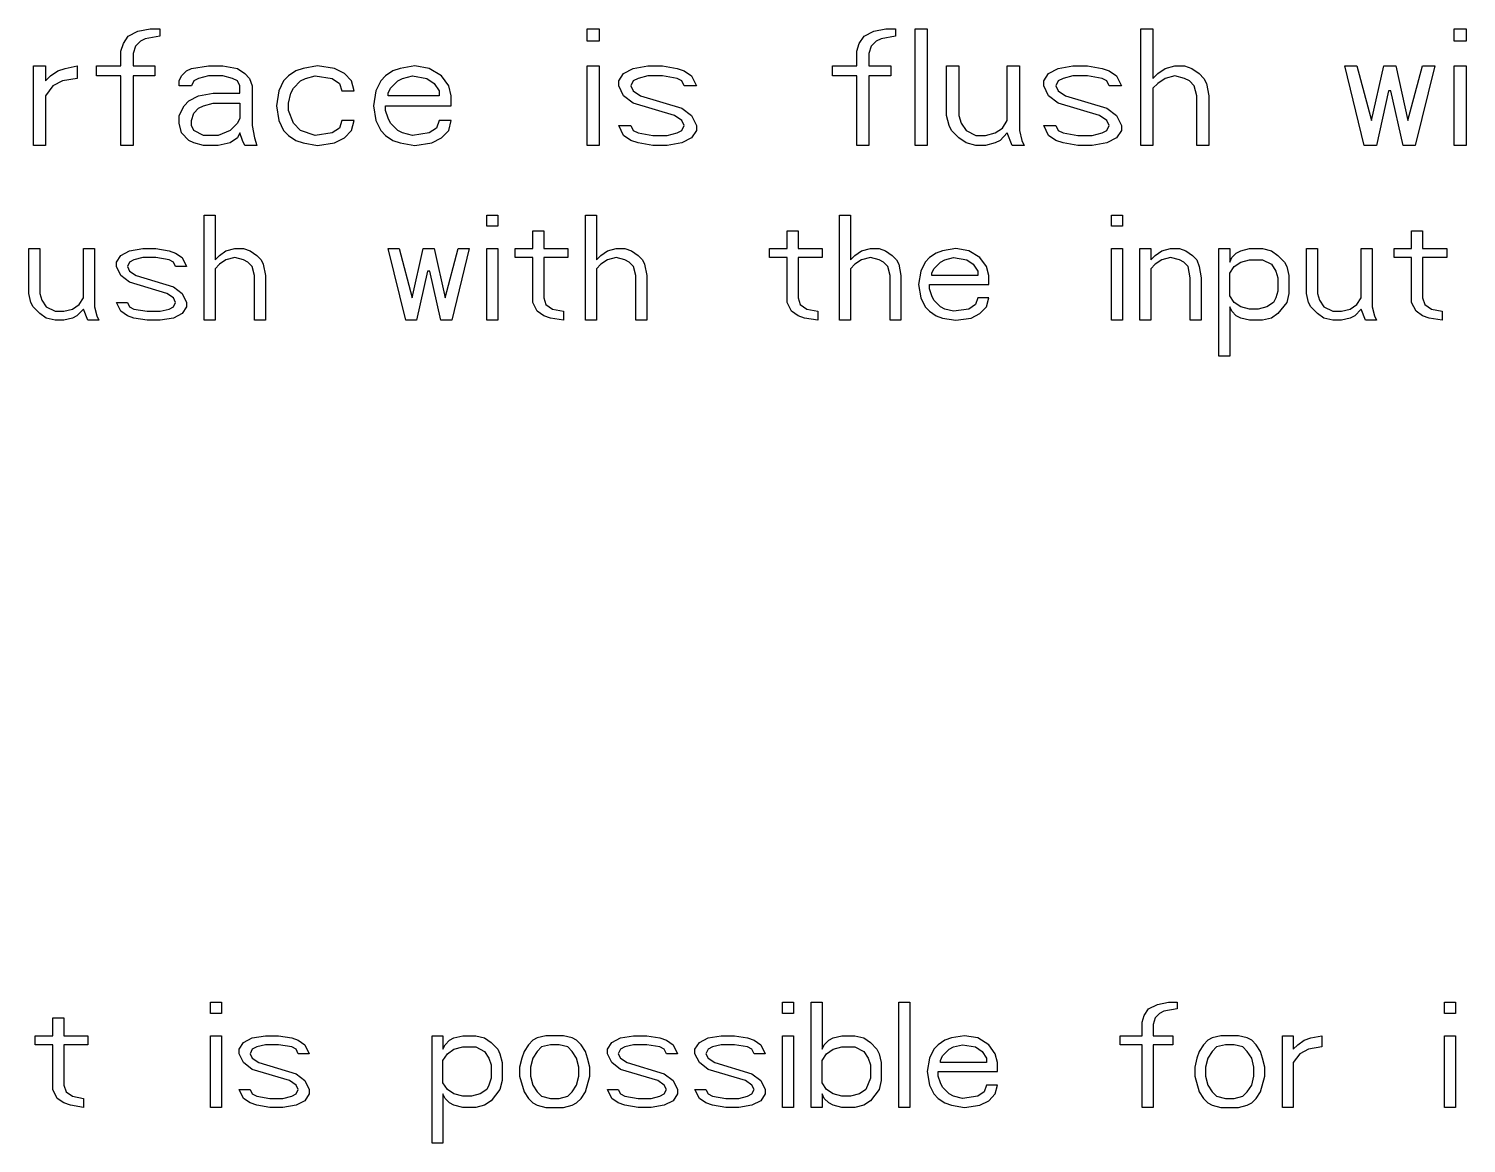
# Model space of a CAD drawing. Header units: millimetres. Extents: x 0 to 594, y 0 to 420.
# Drawn here: x 124.05 to 173.38, y 292.44 to 330.67 of the extents above; entities that cross this region are included whole.
import ezdxf

# ---------------------------------------------------------------- set-up
doc = ezdxf.new("R2010")
doc.units = ezdxf.units.MM
doc.header["$LTSCALE"] = 32.67
doc.layers.add('5_CURVES', color=7, linetype='CONTINUOUS')

msp = doc.modelspace()

# ---------------------------------------------------------------- linework, layer by layer
at = {"layer": '5_CURVES', "color": 7, "linetype": 'CONTINUOUS'}
for p, q in [((127.464, 330.415), (127.797, 330.585)), ((127.797, 330.585), (128.214, 330.671)), ((128.214, 330.671), (128.547, 330.671)), ((128.547, 330.671), (128.547, 330.415)), ((143.214, 330.245), (143.214, 330.671)), ((143.214, 330.671), (143.631, 330.671)), ((143.631, 330.671), (143.631, 330.245)), ((152.714, 330.415), (153.047, 330.585)), ((153.047, 330.585), (153.464, 330.671)), ((153.464, 330.671), (153.797, 330.671)), ((153.797, 330.671), (153.797, 330.415)), ((154.464, 326.671), (154.464, 330.671)), ((154.464, 330.671), (154.881, 330.671)), ((154.881, 330.671), (154.881, 326.671)), ((162.214, 326.671), (162.214, 330.671)), ((162.214, 330.671), (162.631, 330.671)), ((162.631, 330.671), (162.631, 328.968)), ((172.964, 330.245), (172.964, 330.671)), ((172.964, 330.671), (173.381, 330.671)), ((173.381, 330.671), (173.381, 330.245)), ((127.214, 329.905), (127.297, 330.16)), ((127.297, 330.16), (127.464, 330.415)), ((127.714, 330.075), (127.631, 329.819)), ((127.881, 330.245), (127.714, 330.075)), ((128.047, 330.33), (127.881, 330.245)), ((128.547, 330.415), (128.047, 330.33)), ((143.631, 330.245), (143.214, 330.245)), ((152.464, 329.905), (152.547, 330.16)), ((152.547, 330.16), (152.714, 330.415)), ((152.964, 330.075), (152.881, 329.819)), ((153.131, 330.245), (152.964, 330.075)), ((153.297, 330.33), (153.131, 330.245)), ((153.797, 330.415), (153.297, 330.33)), ((173.381, 330.245), (172.964, 330.245)), ((127.214, 329.394), (127.214, 329.905)), ((127.631, 329.819), (127.631, 329.394)), ((152.464, 329.394), (152.464, 329.905)), ((152.881, 329.819), (152.881, 329.394)), ((124.214, 326.671), (124.214, 329.394)), ((124.214, 329.394), (124.631, 329.394)), ((124.631, 329.394), (124.631, 328.883)), ((124.631, 328.883), (124.797, 329.054)), ((124.797, 329.054), (125.047, 329.224)), ((125.047, 329.224), (125.297, 329.309)), ((125.297, 329.309), (125.714, 329.394)), ((125.714, 329.394), (125.714, 328.968)), ((126.381, 329.054), (126.381, 329.394)), ((126.381, 329.394), (127.214, 329.394)), ((127.214, 329.054), (126.381, 329.054)), ((127.214, 326.671), (127.214, 329.054)), ((127.631, 329.394), (128.381, 329.394)), ((127.631, 329.054), (127.631, 326.671)), ((128.381, 329.054), (127.631, 329.054)), ((128.381, 329.394), (128.381, 329.054)), ((129.214, 328.883), (129.297, 329.054)), ((129.297, 329.054), (129.464, 329.224)), ((129.464, 329.224), (129.631, 329.309)), ((129.631, 329.309), (130.214, 329.394)), ((130.214, 329.054), (129.881, 328.968)), ((130.214, 329.394), (130.714, 329.394)), ((130.714, 329.054), (130.214, 329.054)), ((130.714, 329.394), (131.214, 329.309)), ((131.047, 328.968), (130.714, 329.054)), ((131.214, 329.309), (131.464, 329.139)), ((131.464, 329.139), (131.631, 328.968)), ((132.964, 329.054), (132.797, 328.883)), ((133.214, 329.224), (132.964, 329.054)), ((133.464, 329.309), (133.214, 329.224)), ((133.964, 329.394), (133.464, 329.309)), ((133.547, 328.968), (133.881, 329.054)), ((133.881, 329.054), (134.464, 328.968)), ((134.547, 329.309), (133.964, 329.394)), ((134.881, 329.139), (134.547, 329.309)), ((135.131, 328.883), (134.881, 329.139)), ((136.297, 329.054), (136.131, 328.883)), ((136.547, 329.224), (136.297, 329.054)), ((136.797, 329.309), (136.547, 329.224)), ((137.297, 329.394), (136.797, 329.309)), ((136.881, 328.968), (137.214, 329.054)), ((137.214, 329.054), (137.714, 328.968)), ((137.797, 329.309), (137.297, 329.394)), ((138.214, 329.054), (137.797, 329.309)), ((138.464, 328.713), (138.214, 329.054)), ((143.214, 326.671), (143.214, 329.394)), ((143.214, 329.394), (143.631, 329.394)), ((143.631, 329.394), (143.631, 326.671)), ((144.297, 328.883), (144.464, 329.139)), ((144.464, 329.139), (144.797, 329.309)), ((144.797, 329.309), (145.297, 329.394)), ((145.297, 329.054), (144.964, 328.968)), ((145.297, 329.394), (145.797, 329.394)), ((145.797, 329.054), (145.297, 329.054)), ((145.797, 329.394), (146.297, 329.309)), ((146.297, 328.968), (145.797, 329.054)), ((146.297, 329.309), (146.547, 329.224)), ((146.547, 329.224), (146.797, 329.054)), ((146.797, 329.054), (146.964, 328.713)), ((151.631, 329.054), (151.631, 329.394)), ((151.631, 329.394), (152.464, 329.394)), ((152.464, 329.054), (151.631, 329.054)), ((152.464, 326.671), (152.464, 329.054)), ((152.881, 329.394), (153.631, 329.394)), ((152.881, 329.054), (152.881, 326.671)), ((153.631, 329.054), (152.881, 329.054)), ((153.631, 329.394), (153.631, 329.054)), ((155.547, 327.692), (155.547, 329.394)), ((155.547, 329.394), (155.964, 329.394)), ((155.964, 329.394), (155.964, 327.692)), ((157.631, 327.522), (157.631, 329.394)), ((157.631, 329.394), (158.047, 329.394)), ((158.047, 329.394), (158.047, 327.181)), ((158.881, 328.883), (159.047, 329.139)), ((159.047, 329.139), (159.381, 329.309)), ((159.381, 329.309), (159.881, 329.394)), ((159.881, 329.054), (159.547, 328.968)), ((159.881, 329.394), (160.381, 329.394)), ((160.381, 329.054), (159.881, 329.054)), ((160.381, 329.394), (160.881, 329.309)), ((160.881, 328.968), (160.381, 329.054)), ((160.881, 329.309), (161.131, 329.224)), ((161.131, 329.224), (161.381, 329.054)), ((161.381, 329.054), (161.547, 328.713)), ((162.631, 328.968), (162.797, 329.139)), ((162.797, 329.139), (163.047, 329.309)), ((163.047, 329.309), (163.381, 329.394)), ((163.381, 329.054), (163.047, 328.968)), ((163.381, 329.394), (163.714, 329.394)), ((163.714, 328.968), (163.381, 329.054)), ((163.714, 329.394), (163.964, 329.309)), ((163.964, 329.309), (164.214, 329.139)), ((164.214, 329.139), (164.381, 328.968)), ((169.881, 326.671), (169.214, 329.394)), ((169.214, 329.394), (169.631, 329.394)), ((169.631, 329.394), (170.131, 327.522)), ((170.131, 327.522), (170.547, 329.394)), ((170.547, 329.394), (170.964, 329.394)), ((170.964, 329.394), (171.381, 327.522)), ((171.381, 327.522), (171.881, 329.394)), ((172.297, 329.394), (171.631, 326.671)), ((171.881, 329.394), (172.297, 329.394)), ((172.964, 326.671), (172.964, 329.394)), ((172.964, 329.394), (173.381, 329.394)), ((173.381, 329.394), (173.381, 326.671)), ((124.881, 328.713), (124.631, 328.373)), ((125.214, 328.883), (124.881, 328.713)), ((125.714, 328.968), (125.214, 328.883)), ((129.214, 328.713), (129.214, 328.883)), ((129.631, 328.713), (129.214, 328.713)), ((129.714, 328.883), (129.631, 328.713)), ((129.881, 328.968), (129.714, 328.883)), ((131.214, 328.883), (131.047, 328.968)), ((131.297, 328.713), (131.214, 328.883)), ((131.297, 328.458), (131.297, 328.713)), ((131.631, 328.968), (131.714, 328.713)), ((131.714, 328.713), (131.714, 327.351)), ((132.631, 328.543), (132.547, 328.032)), ((132.797, 328.883), (132.631, 328.543)), ((133.047, 328.458), (133.131, 328.628)), ((133.131, 328.628), (133.381, 328.883)), ((133.381, 328.883), (133.547, 328.968)), ((134.464, 328.968), (134.714, 328.798)), ((134.714, 328.798), (134.797, 328.543)), ((134.797, 328.543), (135.214, 328.543)), ((135.214, 328.543), (135.131, 328.883)), ((135.964, 328.543), (135.881, 328.032)), ((136.131, 328.883), (135.964, 328.543)), ((136.381, 328.458), (136.464, 328.628)), ((136.464, 328.628), (136.714, 328.883)), ((136.714, 328.883), (136.881, 328.968)), ((137.714, 328.968), (137.964, 328.798)), ((137.964, 328.798), (138.131, 328.543)), ((138.131, 328.543), (138.131, 328.373)), ((138.547, 328.373), (138.464, 328.713)), ((144.297, 328.713), (144.297, 328.883)), ((144.464, 328.373), (144.297, 328.713)), ((144.797, 328.883), (144.714, 328.713)), ((144.714, 328.713), (144.797, 328.543)), ((144.964, 328.968), (144.797, 328.883)), ((144.797, 328.543), (145.047, 328.373)), ((146.464, 328.883), (146.297, 328.968)), ((146.547, 328.713), (146.464, 328.883)), ((146.964, 328.713), (146.547, 328.713)), ((158.881, 328.713), (158.881, 328.883)), ((159.047, 328.373), (158.881, 328.713)), ((159.381, 328.883), (159.297, 328.713)), ((159.297, 328.713), (159.381, 328.543)), ((159.547, 328.968), (159.381, 328.883)), ((159.381, 328.543), (159.631, 328.373)), ((161.047, 328.883), (160.881, 328.968)), ((161.131, 328.713), (161.047, 328.883)), ((161.547, 328.713), (161.131, 328.713)), ((162.797, 328.798), (162.631, 328.628)), ((162.631, 328.628), (162.631, 326.671)), ((163.047, 328.968), (162.797, 328.798)), ((163.881, 328.883), (163.714, 328.968)), ((164.047, 328.713), (163.881, 328.883)), ((164.131, 328.373), (164.047, 328.713)), ((164.381, 328.968), (164.464, 328.798)), ((164.464, 328.798), (164.547, 328.373)), ((170.714, 328.543), (170.297, 326.671)), ((170.797, 328.543), (170.714, 328.543)), ((171.214, 326.671), (170.797, 328.543)), ((124.631, 328.373), (124.631, 326.671)), ((129.381, 328.032), (129.547, 328.202)), ((129.547, 328.202), (129.881, 328.373)), ((129.881, 328.373), (130.381, 328.458)), ((130.047, 328.032), (130.381, 328.117)), ((130.381, 328.458), (131.297, 328.458)), ((130.381, 328.117), (131.297, 328.117)), ((131.297, 328.117), (131.297, 327.607)), ((132.964, 328.117), (133.047, 328.458)), ((132.964, 327.862), (132.964, 328.117)), ((136.381, 328.373), (136.381, 328.458)), ((138.131, 328.373), (136.381, 328.373)), ((138.547, 328.032), (138.547, 328.373)), ((144.797, 328.117), (144.464, 328.373)), ((146.214, 327.692), (144.797, 328.117)), ((145.047, 328.373), (146.464, 327.947)), ((159.381, 328.117), (159.047, 328.373)), ((160.797, 327.692), (159.381, 328.117)), ((159.631, 328.373), (161.047, 327.947)), ((164.131, 326.671), (164.131, 328.373)), ((164.547, 328.373), (164.547, 326.671)), ((129.214, 327.692), (129.381, 328.032)), ((129.214, 327.436), (129.214, 327.692)), ((129.631, 327.522), (129.714, 327.777)), ((129.714, 327.777), (129.881, 327.947)), ((129.881, 327.947), (130.047, 328.032)), ((131.297, 327.607), (131.214, 327.436)), ((132.547, 328.032), (132.631, 327.522)), ((133.131, 327.436), (132.964, 327.862)), ((135.881, 328.032), (135.964, 327.522)), ((136.297, 327.862), (136.297, 328.032)), ((136.297, 328.032), (138.547, 328.032)), ((136.381, 327.607), (136.297, 327.862)), ((136.464, 327.436), (136.381, 327.607)), ((146.464, 327.522), (146.214, 327.692)), ((146.464, 327.947), (146.797, 327.692)), ((146.797, 327.692), (146.964, 327.351)), ((155.631, 327.351), (155.547, 327.692)), ((155.964, 327.692), (156.047, 327.436)), ((161.047, 327.522), (160.797, 327.692)), ((161.047, 327.947), (161.381, 327.692)), ((161.381, 327.692), (161.547, 327.351)), ((129.297, 327.096), (129.214, 327.436)), ((129.547, 326.841), (129.297, 327.096)), ((129.631, 327.351), (129.631, 327.522)), ((129.714, 327.181), (129.631, 327.351)), ((130.047, 327.011), (129.714, 327.181)), ((130.964, 327.181), (130.547, 327.011)), ((131.214, 327.436), (130.964, 327.181)), ((131.297, 327.096), (131.214, 326.926)), ((131.381, 326.841), (131.297, 327.096)), ((131.714, 327.351), (131.797, 326.926)), ((132.631, 327.522), (132.797, 327.181)), ((132.797, 327.181), (132.964, 327.011)), ((133.381, 327.181), (133.131, 327.436)), ((133.881, 327.011), (133.381, 327.181)), ((134.464, 327.096), (133.881, 327.011)), ((134.714, 327.266), (134.464, 327.096)), ((134.797, 327.522), (134.714, 327.266)), ((135.214, 327.522), (134.797, 327.522)), ((134.881, 326.926), (135.131, 327.181)), ((135.131, 327.181), (135.214, 327.522)), ((135.964, 327.522), (136.131, 327.181)), ((136.131, 327.181), (136.297, 327.011)), ((136.714, 327.181), (136.464, 327.436)), ((136.881, 327.096), (136.714, 327.181)), ((137.214, 327.011), (136.881, 327.096)), ((137.797, 327.096), (137.214, 327.011)), ((138.047, 327.266), (137.797, 327.096)), ((138.131, 327.522), (138.047, 327.266)), ((138.547, 327.522), (138.131, 327.522)), ((138.214, 326.926), (138.464, 327.181)), ((138.464, 327.181), (138.547, 327.522)), ((144.464, 327.011), (144.297, 327.351)), ((144.297, 327.351), (144.714, 327.351)), ((144.714, 327.351), (144.797, 327.181)), ((144.797, 327.181), (144.964, 327.096)), ((144.964, 327.096), (145.464, 327.011)), ((145.964, 327.011), (146.297, 327.096)), ((146.297, 327.096), (146.464, 327.181)), ((146.547, 327.351), (146.464, 327.522)), ((146.464, 327.181), (146.547, 327.351)), ((146.964, 327.181), (146.797, 326.926)), ((146.964, 327.351), (146.964, 327.181)), ((155.714, 327.181), (155.631, 327.351)), ((155.964, 326.926), (155.714, 327.181)), ((156.047, 327.436), (156.214, 327.181)), ((156.214, 327.181), (156.547, 327.011)), ((156.881, 327.011), (157.214, 327.096)), ((157.214, 327.096), (157.464, 327.266)), ((157.631, 327.096), (157.381, 326.841)), ((157.464, 327.266), (157.631, 327.522)), ((157.797, 326.671), (157.631, 327.096)), ((158.047, 327.181), (158.131, 326.841)), ((159.047, 327.011), (158.881, 327.351)), ((158.881, 327.351), (159.297, 327.351)), ((159.297, 327.351), (159.381, 327.181)), ((159.381, 327.181), (159.547, 327.096)), ((159.547, 327.096), (160.047, 327.011)), ((160.547, 327.011), (160.881, 327.096)), ((160.881, 327.096), (161.047, 327.181)), ((161.131, 327.351), (161.047, 327.522)), ((161.047, 327.181), (161.131, 327.351)), ((161.547, 327.181), (161.381, 326.926)), ((161.547, 327.351), (161.547, 327.181)), ((124.631, 326.671), (124.214, 326.671)), ((127.631, 326.671), (127.214, 326.671)), ((129.714, 326.756), (129.547, 326.841)), ((130.047, 326.671), (129.714, 326.756)), ((130.547, 327.011), (130.047, 327.011)), ((130.547, 326.671), (130.047, 326.671)), ((130.964, 326.756), (130.547, 326.671)), ((131.214, 326.926), (130.964, 326.756)), ((131.464, 326.671), (131.381, 326.841)), ((131.881, 326.671), (131.464, 326.671)), ((131.797, 326.926), (131.881, 326.671)), ((132.964, 327.011), (133.214, 326.841)), ((133.214, 326.841), (133.464, 326.756)), ((133.464, 326.756), (133.964, 326.671)), ((133.964, 326.671), (134.547, 326.756)), ((134.547, 326.756), (134.881, 326.926)), ((136.297, 327.011), (136.547, 326.841)), ((136.547, 326.841), (136.797, 326.756)), ((136.797, 326.756), (137.297, 326.671)), ((137.297, 326.671), (137.881, 326.756)), ((137.881, 326.756), (138.214, 326.926)), ((143.631, 326.671), (143.214, 326.671)), ((144.714, 326.841), (144.464, 327.011)), ((144.964, 326.756), (144.714, 326.841)), ((145.464, 326.671), (144.964, 326.756)), ((145.464, 327.011), (145.964, 327.011)), ((145.964, 326.671), (145.464, 326.671)), ((146.464, 326.756), (145.964, 326.671)), ((146.797, 326.926), (146.464, 326.756)), ((152.881, 326.671), (152.464, 326.671)), ((154.881, 326.671), (154.464, 326.671)), ((156.214, 326.756), (155.964, 326.926)), ((156.547, 326.671), (156.214, 326.756)), ((156.547, 327.011), (156.881, 327.011)), ((156.881, 326.671), (156.547, 326.671)), ((157.214, 326.756), (156.881, 326.671)), ((157.381, 326.841), (157.214, 326.756)), ((158.214, 326.671), (157.797, 326.671)), ((158.131, 326.841), (158.214, 326.671)), ((159.297, 326.841), (159.047, 327.011)), ((159.547, 326.756), (159.297, 326.841)), ((160.047, 326.671), (159.547, 326.756)), ((160.047, 327.011), (160.547, 327.011)), ((160.547, 326.671), (160.047, 326.671)), ((161.047, 326.756), (160.547, 326.671)), ((161.381, 326.926), (161.047, 326.756)), ((162.631, 326.671), (162.214, 326.671)), ((164.547, 326.671), (164.131, 326.671)), ((170.297, 326.671), (169.881, 326.671)), ((171.631, 326.671), (171.214, 326.671)), ((173.381, 326.671), (172.964, 326.671)), ((130.067, 320.671), (130.067, 324.281)), ((130.067, 324.281), (130.443, 324.281)), ((130.443, 324.281), (130.443, 322.744)), ((139.769, 323.896), (139.769, 324.281)), ((139.769, 324.281), (140.145, 324.281)), ((140.145, 324.281), (140.145, 323.896)), ((143.153, 320.671), (143.153, 324.281)), ((143.153, 324.281), (143.529, 324.281)), ((143.529, 324.281), (143.529, 322.744)), ((151.878, 320.671), (151.878, 324.281)), ((151.878, 324.281), (152.254, 324.281)), ((152.254, 324.281), (152.254, 322.744)), ((161.203, 323.896), (161.203, 324.281)), ((161.203, 324.281), (161.579, 324.281)), ((161.579, 324.281), (161.579, 323.896)), ((140.145, 323.896), (139.769, 323.896)), ((141.348, 323.128), (141.348, 323.743)), ((141.348, 323.743), (141.724, 323.743)), ((141.724, 323.743), (141.724, 323.128)), ((150.073, 323.128), (150.073, 323.743)), ((150.073, 323.743), (150.449, 323.743)), ((150.449, 323.743), (150.449, 323.128)), ((161.579, 323.896), (161.203, 323.896)), ((171.507, 323.128), (171.507, 323.743)), ((171.507, 323.743), (171.883, 323.743)), ((171.883, 323.743), (171.883, 323.128)), ((124.051, 321.592), (124.051, 323.128)), ((124.051, 323.128), (124.427, 323.128)), ((124.427, 323.128), (124.427, 321.592)), ((125.931, 321.439), (125.931, 323.128)), ((125.931, 323.128), (126.307, 323.128)), ((126.307, 323.128), (126.307, 321.131)), ((127.51, 323.052), (127.961, 323.128)), ((127.961, 323.128), (128.413, 323.128)), ((128.413, 323.128), (128.864, 323.052)), ((130.819, 323.052), (131.12, 323.128)), ((131.12, 323.128), (131.421, 323.128)), ((131.421, 323.128), (131.647, 323.052)), ((136.986, 320.671), (136.385, 323.128)), ((136.385, 323.128), (136.761, 323.128)), ((136.761, 323.128), (137.212, 321.439)), ((137.212, 321.439), (137.588, 323.128)), ((137.588, 323.128), (137.964, 323.128)), ((137.964, 323.128), (138.34, 321.439)), ((138.34, 321.439), (138.791, 323.128)), ((139.167, 323.128), (138.566, 320.671)), ((138.791, 323.128), (139.167, 323.128)), ((139.769, 320.671), (139.769, 323.128)), ((139.769, 323.128), (140.145, 323.128)), ((140.145, 323.128), (140.145, 320.671)), ((140.747, 322.821), (140.747, 323.128)), ((140.747, 323.128), (141.348, 323.128)), ((141.724, 323.128), (142.552, 323.128)), ((142.552, 323.128), (142.552, 322.821)), ((143.906, 323.052), (144.206, 323.128)), ((144.206, 323.128), (144.507, 323.128)), ((144.507, 323.128), (144.733, 323.052)), ((149.471, 322.821), (149.471, 323.128)), ((149.471, 323.128), (150.073, 323.128)), ((150.449, 323.128), (151.276, 323.128)), ((151.276, 323.128), (151.276, 322.821)), ((152.63, 323.052), (152.931, 323.128)), ((152.931, 323.128), (153.231, 323.128)), ((153.231, 323.128), (153.457, 323.052)), ((155.864, 323.128), (155.412, 323.052)), ((156.315, 323.052), (155.864, 323.128)), ((161.203, 320.671), (161.203, 323.128)), ((161.203, 323.128), (161.579, 323.128)), ((161.579, 323.128), (161.579, 320.671)), ((162.181, 320.671), (162.181, 323.128)), ((162.181, 323.128), (162.557, 323.128)), ((162.557, 323.128), (162.557, 322.744)), ((162.933, 323.052), (163.234, 323.128)), ((163.234, 323.128), (163.535, 323.128)), ((163.535, 323.128), (163.761, 323.052)), ((164.889, 319.442), (164.889, 323.128)), ((164.889, 323.128), (165.265, 323.128)), ((165.265, 323.128), (165.265, 322.668)), ((165.641, 323.052), (165.942, 323.128)), ((165.942, 323.128), (166.393, 323.128)), ((166.393, 323.128), (166.694, 323.052)), ((167.897, 321.592), (167.897, 323.128)), ((167.897, 323.128), (168.273, 323.128)), ((168.273, 323.128), (168.273, 321.592)), ((169.777, 321.439), (169.777, 323.128)), ((169.777, 323.128), (170.153, 323.128)), ((170.153, 323.128), (170.153, 321.131)), ((170.905, 322.821), (170.905, 323.128)), ((170.905, 323.128), (171.507, 323.128)), ((171.883, 323.128), (172.71, 323.128)), ((172.71, 323.128), (172.71, 322.821)), ((127.059, 322.668), (127.209, 322.898)), ((127.059, 322.514), (127.059, 322.668)), ((127.209, 322.898), (127.51, 323.052)), ((127.51, 322.668), (127.435, 322.514)), ((127.661, 322.744), (127.51, 322.668)), ((127.961, 322.821), (127.661, 322.744)), ((128.413, 322.821), (127.961, 322.821)), ((128.864, 322.744), (128.413, 322.821)), ((128.864, 323.052), (129.089, 322.975)), ((129.014, 322.668), (128.864, 322.744)), ((129.089, 322.514), (129.014, 322.668)), ((129.089, 322.975), (129.315, 322.821)), ((129.315, 322.821), (129.466, 322.514)), ((130.443, 322.744), (130.594, 322.898)), ((130.594, 322.898), (130.819, 323.052)), ((130.819, 322.744), (130.594, 322.591)), ((131.12, 322.821), (130.819, 322.744)), ((131.421, 322.744), (131.12, 322.821)), ((131.571, 322.668), (131.421, 322.744)), ((131.722, 322.514), (131.571, 322.668)), ((131.647, 323.052), (131.872, 322.898)), ((131.872, 322.898), (132.023, 322.744)), ((132.023, 322.744), (132.098, 322.591)), ((141.348, 322.821), (140.747, 322.821)), ((141.348, 321.285), (141.348, 322.821)), ((141.724, 322.821), (141.724, 321.439)), ((142.552, 322.821), (141.724, 322.821)), ((143.529, 322.744), (143.68, 322.898)), ((143.68, 322.898), (143.906, 323.052)), ((143.906, 322.744), (143.68, 322.591)), ((144.206, 322.821), (143.906, 322.744)), ((144.507, 322.744), (144.206, 322.821)), ((144.658, 322.668), (144.507, 322.744)), ((144.808, 322.514), (144.658, 322.668)), ((144.733, 323.052), (144.958, 322.898)), ((144.958, 322.898), (145.109, 322.744)), ((145.109, 322.744), (145.184, 322.591)), ((150.073, 322.821), (149.471, 322.821)), ((150.073, 321.285), (150.073, 322.821)), ((150.449, 322.821), (150.449, 321.439)), ((151.276, 322.821), (150.449, 322.821)), ((152.254, 322.744), (152.404, 322.898)), ((152.404, 322.898), (152.63, 323.052)), ((152.63, 322.744), (152.404, 322.591)), ((152.931, 322.821), (152.63, 322.744)), ((153.231, 322.744), (152.931, 322.821)), ((153.382, 322.668), (153.231, 322.744)), ((153.532, 322.514), (153.382, 322.668)), ((153.457, 323.052), (153.683, 322.898)), ((153.683, 322.898), (153.833, 322.744)), ((153.833, 322.744), (153.908, 322.591)), ((154.811, 322.668), (154.66, 322.36)), ((154.961, 322.821), (154.811, 322.668)), ((155.187, 322.975), (154.961, 322.821)), ((155.112, 322.437), (155.337, 322.668)), ((155.412, 323.052), (155.187, 322.975)), ((155.337, 322.668), (155.488, 322.744)), ((155.488, 322.744), (155.788, 322.821)), ((155.788, 322.821), (156.24, 322.744)), ((156.24, 322.744), (156.465, 322.591)), ((156.691, 322.821), (156.315, 323.052)), ((156.917, 322.514), (156.691, 322.821)), ((162.557, 322.744), (162.708, 322.898)), ((162.708, 322.898), (162.933, 323.052)), ((162.933, 322.744), (162.708, 322.591)), ((163.234, 322.821), (162.933, 322.744)), ((163.535, 322.744), (163.234, 322.821)), ((163.685, 322.668), (163.535, 322.744)), ((163.836, 322.514), (163.685, 322.668)), ((163.761, 323.052), (163.986, 322.898)), ((163.986, 322.898), (164.137, 322.744)), ((164.137, 322.744), (164.212, 322.514)), ((165.265, 322.668), (165.34, 322.821)), ((165.34, 322.821), (165.49, 322.975)), ((165.415, 322.514), (165.641, 322.668)), ((165.49, 322.975), (165.641, 323.052)), ((165.641, 322.668), (165.942, 322.744)), ((165.942, 322.744), (166.393, 322.744)), ((166.393, 322.744), (166.694, 322.591)), ((166.694, 323.052), (166.919, 322.898)), ((166.919, 322.898), (167.145, 322.668)), ((167.145, 322.668), (167.22, 322.514)), ((171.507, 322.821), (170.905, 322.821)), ((171.507, 321.285), (171.507, 322.821)), ((171.883, 322.821), (171.883, 321.439)), ((172.71, 322.821), (171.883, 322.821)), ((127.209, 322.207), (127.059, 322.514)), ((127.51, 321.976), (127.209, 322.207)), ((127.435, 322.514), (127.51, 322.36)), ((127.51, 322.36), (127.736, 322.207)), ((127.736, 322.207), (129.014, 321.823)), ((129.466, 322.514), (129.089, 322.514)), ((130.594, 322.591), (130.443, 322.437)), ((130.443, 322.437), (130.443, 320.671)), ((131.797, 322.207), (131.722, 322.514)), ((131.797, 320.671), (131.797, 322.207)), ((132.098, 322.591), (132.173, 322.207)), ((132.173, 322.207), (132.173, 320.671)), ((137.738, 322.36), (137.362, 320.671)), ((137.814, 322.36), (137.738, 322.36)), ((138.19, 320.671), (137.814, 322.36)), ((143.68, 322.591), (143.529, 322.437)), ((143.529, 322.437), (143.529, 320.671)), ((144.883, 322.207), (144.808, 322.514)), ((144.883, 320.671), (144.883, 322.207)), ((145.184, 322.591), (145.259, 322.207)), ((145.259, 322.207), (145.259, 320.671)), ((152.404, 322.591), (152.254, 322.437)), ((152.254, 322.437), (152.254, 320.671)), ((153.607, 322.207), (153.532, 322.514)), ((153.607, 320.671), (153.607, 322.207)), ((153.908, 322.591), (153.983, 322.207)), ((153.983, 322.207), (153.983, 320.671)), ((154.66, 322.36), (154.585, 321.899)), ((155.036, 322.284), (155.112, 322.437)), ((155.036, 322.207), (155.036, 322.284)), ((156.616, 322.207), (155.036, 322.207)), ((156.465, 322.591), (156.616, 322.36)), ((156.616, 322.36), (156.616, 322.207)), ((156.992, 322.207), (156.917, 322.514)), ((156.992, 321.899), (156.992, 322.207)), ((162.708, 322.591), (162.557, 322.437)), ((162.557, 322.437), (162.557, 320.671)), ((163.911, 322.13), (163.836, 322.514)), ((163.911, 320.671), (163.911, 322.13)), ((164.212, 322.514), (164.287, 322.13)), ((164.287, 322.13), (164.287, 320.671)), ((165.265, 322.284), (165.415, 322.514)), ((165.265, 321.515), (165.265, 322.284)), ((166.694, 322.591), (166.844, 322.36)), ((166.844, 322.36), (166.919, 322.13)), ((166.919, 322.13), (166.919, 321.669)), ((167.22, 322.514), (167.295, 322.207)), ((167.295, 322.207), (167.295, 321.592)), ((128.789, 321.592), (127.51, 321.976)), ((129.014, 321.823), (129.315, 321.592)), ((154.585, 321.899), (154.66, 321.439)), ((154.961, 321.746), (154.961, 321.899)), ((154.961, 321.899), (156.992, 321.899)), ((155.036, 321.515), (154.961, 321.746)), ((166.919, 321.669), (166.844, 321.439)), ((124.126, 321.285), (124.051, 321.592)), ((124.201, 321.131), (124.126, 321.285)), ((124.427, 321.592), (124.502, 321.362)), ((124.502, 321.362), (124.652, 321.131)), ((125.555, 321.055), (125.78, 321.208)), ((125.78, 321.208), (125.931, 321.439)), ((127.209, 320.978), (127.059, 321.285)), ((127.059, 321.285), (127.435, 321.285)), ((127.435, 321.285), (127.51, 321.131)), ((129.014, 321.439), (128.789, 321.592)), ((129.089, 321.285), (129.014, 321.439)), ((129.014, 321.131), (129.089, 321.285)), ((129.315, 321.592), (129.466, 321.285)), ((129.466, 321.285), (129.466, 321.131)), ((141.499, 320.978), (141.348, 321.285)), ((141.724, 321.439), (141.8, 321.208)), ((141.8, 321.208), (142.025, 321.055)), ((150.223, 320.978), (150.073, 321.285)), ((150.449, 321.439), (150.524, 321.208)), ((150.524, 321.208), (150.749, 321.055)), ((154.66, 321.439), (154.811, 321.131)), ((155.112, 321.362), (155.036, 321.515)), ((155.337, 321.131), (155.112, 321.362)), ((156.541, 321.208), (156.315, 321.055)), ((156.616, 321.439), (156.541, 321.208)), ((156.992, 321.439), (156.616, 321.439)), ((156.917, 321.131), (156.992, 321.439)), ((165.415, 321.285), (165.265, 321.515)), ((165.641, 321.131), (165.415, 321.285)), ((166.769, 321.285), (166.543, 321.131)), ((166.844, 321.439), (166.769, 321.285)), ((167.22, 321.285), (166.919, 320.901)), ((167.295, 321.592), (167.22, 321.285)), ((167.972, 321.285), (167.897, 321.592)), ((168.047, 321.131), (167.972, 321.285)), ((168.273, 321.592), (168.348, 321.362)), ((168.348, 321.362), (168.499, 321.131)), ((169.401, 321.055), (169.627, 321.208)), ((169.627, 321.208), (169.777, 321.439)), ((171.657, 320.978), (171.507, 321.285)), ((171.883, 321.439), (171.958, 321.208)), ((171.958, 321.208), (172.184, 321.055)), ((124.427, 320.901), (124.201, 321.131)), ((124.652, 320.747), (124.427, 320.901)), ((124.652, 321.131), (124.953, 320.978)), ((124.953, 320.671), (124.652, 320.747)), ((124.953, 320.978), (125.254, 320.978)), ((125.254, 320.671), (124.953, 320.671)), ((125.254, 320.978), (125.555, 321.055)), ((125.555, 320.747), (125.254, 320.671)), ((125.705, 320.824), (125.555, 320.747)), ((125.931, 321.055), (125.705, 320.824)), ((126.081, 320.671), (125.931, 321.055)), ((126.457, 320.671), (126.081, 320.671)), ((126.307, 321.131), (126.382, 320.824)), ((126.382, 320.824), (126.457, 320.671)), ((127.435, 320.824), (127.209, 320.978)), ((127.661, 320.747), (127.435, 320.824)), ((127.51, 321.131), (127.661, 321.055)), ((127.661, 321.055), (128.112, 320.978)), ((128.112, 320.671), (127.661, 320.747)), ((128.112, 320.978), (128.563, 320.978)), ((128.563, 320.671), (128.112, 320.671)), ((128.563, 320.978), (128.864, 321.055)), ((129.014, 320.747), (128.563, 320.671)), ((128.864, 321.055), (129.014, 321.131)), ((129.315, 320.901), (129.014, 320.747)), ((129.466, 321.131), (129.315, 320.901)), ((130.443, 320.671), (130.067, 320.671)), ((132.173, 320.671), (131.797, 320.671)), ((137.362, 320.671), (136.986, 320.671)), ((138.566, 320.671), (138.19, 320.671)), ((140.145, 320.671), (139.769, 320.671)), ((141.724, 320.824), (141.499, 320.978)), ((141.95, 320.747), (141.724, 320.824)), ((142.401, 320.671), (141.95, 320.747)), ((142.025, 321.055), (142.401, 320.978)), ((142.401, 320.978), (142.401, 320.671)), ((143.529, 320.671), (143.153, 320.671)), ((145.259, 320.671), (144.883, 320.671)), ((150.449, 320.824), (150.223, 320.978)), ((150.674, 320.747), (150.449, 320.824)), ((151.126, 320.671), (150.674, 320.747)), ((150.749, 321.055), (151.126, 320.978)), ((151.126, 320.978), (151.126, 320.671)), ((152.254, 320.671), (151.878, 320.671)), ((153.983, 320.671), (153.607, 320.671)), ((154.811, 321.131), (154.961, 320.978)), ((154.961, 320.978), (155.187, 320.824)), ((155.187, 320.824), (155.412, 320.747)), ((155.488, 321.055), (155.337, 321.131)), ((155.412, 320.747), (155.864, 320.671)), ((155.788, 320.978), (155.488, 321.055)), ((156.315, 321.055), (155.788, 320.978)), ((155.864, 320.671), (156.39, 320.747)), ((156.39, 320.747), (156.691, 320.901)), ((156.691, 320.901), (156.917, 321.131)), ((161.579, 320.671), (161.203, 320.671)), ((162.557, 320.671), (162.181, 320.671)), ((164.287, 320.671), (163.911, 320.671)), ((165.265, 321.131), (165.265, 319.442)), ((165.34, 320.978), (165.265, 321.131)), ((165.49, 320.824), (165.34, 320.978)), ((165.641, 320.747), (165.49, 320.824)), ((165.942, 321.055), (165.641, 321.131)), ((165.942, 320.671), (165.641, 320.747)), ((166.242, 321.055), (165.942, 321.055)), ((166.393, 320.671), (165.942, 320.671)), ((166.543, 321.131), (166.242, 321.055)), ((166.694, 320.747), (166.393, 320.671)), ((166.919, 320.901), (166.694, 320.747)), ((168.273, 320.901), (168.047, 321.131)), ((168.499, 320.747), (168.273, 320.901)), ((168.499, 321.131), (168.799, 320.978)), ((168.799, 320.671), (168.499, 320.747)), ((168.799, 320.978), (169.1, 320.978)), ((169.1, 320.671), (168.799, 320.671)), ((169.1, 320.978), (169.401, 321.055)), ((169.401, 320.747), (169.1, 320.671)), ((169.552, 320.824), (169.401, 320.747)), ((169.777, 321.055), (169.552, 320.824)), ((169.928, 320.671), (169.777, 321.055)), ((170.304, 320.671), (169.928, 320.671)), ((170.153, 321.131), (170.228, 320.824)), ((170.228, 320.824), (170.304, 320.671)), ((171.883, 320.824), (171.657, 320.978)), ((172.109, 320.747), (171.883, 320.824)), ((172.56, 320.671), (172.109, 320.747)), ((172.184, 321.055), (172.56, 320.978)), ((172.56, 320.978), (172.56, 320.671)), ((165.265, 319.442), (164.889, 319.442)), ((130.293, 296.896), (130.293, 297.281)), ((130.293, 297.281), (130.669, 297.281)), ((130.669, 297.281), (130.669, 296.896)), ((149.922, 296.896), (149.922, 297.281)), ((149.922, 297.281), (150.298, 297.281)), ((150.298, 297.281), (150.298, 296.896)), ((150.9, 293.671), (150.9, 297.281)), ((150.9, 297.281), (151.276, 297.281)), ((151.276, 297.281), (151.276, 295.668)), ((153.908, 293.671), (153.908, 297.281)), ((153.908, 297.281), (154.284, 297.281)), ((154.284, 297.281), (154.284, 293.671)), ((162.332, 296.82), (162.482, 297.05)), ((162.482, 297.05), (162.783, 297.204)), ((162.783, 297.204), (163.159, 297.281)), ((163.008, 296.973), (162.858, 296.896)), ((163.46, 297.05), (163.008, 296.973)), ((163.159, 297.281), (163.46, 297.281)), ((163.46, 297.281), (163.46, 297.05)), ((172.635, 296.896), (172.635, 297.281)), ((172.635, 297.281), (173.011, 297.281)), ((173.011, 297.281), (173.011, 296.896)), ((124.878, 296.128), (124.878, 296.743)), ((124.878, 296.743), (125.254, 296.743)), ((125.254, 296.743), (125.254, 296.128)), ((130.669, 296.896), (130.293, 296.896)), ((150.298, 296.896), (149.922, 296.896)), ((162.256, 296.589), (162.332, 296.82)), ((162.256, 296.128), (162.256, 296.589)), ((162.708, 296.743), (162.632, 296.512)), ((162.632, 296.512), (162.632, 296.128)), ((162.858, 296.896), (162.708, 296.743)), ((173.011, 296.896), (172.635, 296.896)), ((124.276, 295.821), (124.276, 296.128)), ((124.276, 296.128), (124.878, 296.128)), ((125.254, 296.128), (126.081, 296.128)), ((126.081, 296.128), (126.081, 295.821)), ((130.293, 293.671), (130.293, 296.128)), ((130.293, 296.128), (130.669, 296.128)), ((130.669, 296.128), (130.669, 293.671)), ((131.421, 295.898), (131.722, 296.052)), ((131.722, 296.052), (132.173, 296.128)), ((132.173, 296.128), (132.624, 296.128)), ((132.624, 296.128), (133.076, 296.052)), ((133.076, 296.052), (133.301, 295.975)), ((137.889, 292.442), (137.889, 296.128)), ((137.889, 296.128), (138.265, 296.128)), ((138.265, 296.128), (138.265, 295.668)), ((138.491, 295.975), (138.641, 296.052)), ((138.641, 296.052), (138.942, 296.128)), ((138.942, 296.128), (139.393, 296.128)), ((139.393, 296.128), (139.694, 296.052)), ((139.694, 296.052), (139.919, 295.898)), ((141.499, 296.052), (141.348, 295.975)), ((141.8, 296.128), (141.499, 296.052)), ((142.401, 296.128), (141.8, 296.128)), ((142.702, 296.052), (142.401, 296.128)), ((142.853, 295.975), (142.702, 296.052)), ((144.056, 295.898), (144.357, 296.052)), ((144.357, 296.052), (144.808, 296.128)), ((144.808, 296.128), (145.259, 296.128)), ((145.259, 296.128), (145.711, 296.052)), ((145.711, 296.052), (145.936, 295.975)), ((147.064, 295.898), (147.365, 296.052)), ((147.365, 296.052), (147.816, 296.128)), ((147.816, 296.128), (148.268, 296.128)), ((148.268, 296.128), (148.719, 296.052)), ((148.719, 296.052), (148.944, 295.975)), ((149.922, 293.671), (149.922, 296.128)), ((149.922, 296.128), (150.298, 296.128)), ((150.298, 296.128), (150.298, 293.671)), ((151.502, 295.975), (151.652, 296.052)), ((151.652, 296.052), (151.953, 296.128)), ((151.953, 296.128), (152.404, 296.128)), ((152.404, 296.128), (152.705, 296.052)), ((152.705, 296.052), (152.931, 295.898)), ((155.713, 296.052), (155.488, 295.975)), ((156.164, 296.128), (155.713, 296.052)), ((156.616, 296.052), (156.164, 296.128)), ((156.992, 295.821), (156.616, 296.052)), ((161.504, 295.821), (161.504, 296.128)), ((161.504, 296.128), (162.256, 296.128)), ((162.632, 296.128), (163.309, 296.128)), ((163.309, 296.128), (163.309, 295.821)), ((164.663, 296.052), (164.513, 295.975)), ((164.964, 296.128), (164.663, 296.052)), ((165.566, 296.128), (164.964, 296.128)), ((165.866, 296.052), (165.566, 296.128)), ((166.017, 295.975), (165.866, 296.052)), ((167.07, 293.671), (167.07, 296.128)), ((167.07, 296.128), (167.446, 296.128)), ((167.446, 296.128), (167.446, 295.668)), ((167.822, 295.975), (168.047, 296.052)), ((168.047, 296.052), (168.423, 296.128)), ((168.423, 296.128), (168.423, 295.744)), ((172.635, 293.671), (172.635, 296.128)), ((172.635, 296.128), (173.011, 296.128)), ((173.011, 296.128), (173.011, 293.671)), ((124.878, 295.821), (124.276, 295.821)), ((124.878, 294.285), (124.878, 295.821)), ((125.254, 295.821), (125.254, 294.439)), ((126.081, 295.821), (125.254, 295.821)), ((131.271, 295.668), (131.421, 295.898)), ((131.271, 295.514), (131.271, 295.668)), ((131.421, 295.207), (131.271, 295.514)), ((131.722, 295.668), (131.647, 295.514)), ((131.647, 295.514), (131.722, 295.36)), ((131.872, 295.744), (131.722, 295.668)), ((132.173, 295.821), (131.872, 295.744)), ((132.624, 295.821), (132.173, 295.821)), ((133.076, 295.744), (132.624, 295.821)), ((133.226, 295.668), (133.076, 295.744)), ((133.301, 295.514), (133.226, 295.668)), ((133.301, 295.975), (133.527, 295.821)), ((133.677, 295.514), (133.301, 295.514)), ((133.527, 295.821), (133.677, 295.514)), ((138.265, 295.668), (138.34, 295.821)), ((138.265, 295.284), (138.415, 295.514)), ((138.34, 295.821), (138.491, 295.975)), ((138.415, 295.514), (138.641, 295.668)), ((138.641, 295.668), (138.942, 295.744)), ((138.942, 295.744), (139.393, 295.744)), ((139.393, 295.744), (139.694, 295.591)), ((139.694, 295.591), (139.844, 295.36)), ((139.919, 295.898), (140.145, 295.668)), ((140.145, 295.668), (140.22, 295.514)), ((140.22, 295.514), (140.296, 295.207)), ((141.048, 295.591), (140.972, 295.36)), ((141.198, 295.821), (141.048, 295.591)), ((141.348, 295.975), (141.198, 295.821)), ((141.499, 295.591), (141.348, 295.36)), ((141.649, 295.744), (141.499, 295.591)), ((141.95, 295.821), (141.649, 295.744)), ((142.251, 295.821), (141.95, 295.821)), ((142.552, 295.744), (142.251, 295.821)), ((142.702, 295.591), (142.552, 295.744)), ((142.853, 295.36), (142.702, 295.591)), ((143.003, 295.821), (142.853, 295.975)), ((143.153, 295.591), (143.003, 295.821)), ((143.229, 295.36), (143.153, 295.591)), ((143.906, 295.668), (144.056, 295.898)), ((143.906, 295.514), (143.906, 295.668)), ((144.056, 295.207), (143.906, 295.514)), ((144.357, 295.668), (144.282, 295.514)), ((144.282, 295.514), (144.357, 295.36)), ((144.507, 295.744), (144.357, 295.668)), ((144.808, 295.821), (144.507, 295.744)), ((145.259, 295.821), (144.808, 295.821)), ((145.711, 295.744), (145.259, 295.821)), ((145.861, 295.668), (145.711, 295.744)), ((145.936, 295.514), (145.861, 295.668)), ((145.936, 295.975), (146.162, 295.821)), ((146.312, 295.514), (145.936, 295.514)), ((146.162, 295.821), (146.312, 295.514)), ((146.914, 295.668), (147.064, 295.898)), ((146.914, 295.514), (146.914, 295.668)), ((147.064, 295.207), (146.914, 295.514)), ((147.365, 295.668), (147.29, 295.514)), ((147.29, 295.514), (147.365, 295.36)), ((147.516, 295.744), (147.365, 295.668)), ((147.816, 295.821), (147.516, 295.744)), ((148.268, 295.821), (147.816, 295.821)), ((148.719, 295.744), (148.268, 295.821)), ((148.869, 295.668), (148.719, 295.744)), ((148.944, 295.514), (148.869, 295.668)), ((148.944, 295.975), (149.17, 295.821)), ((149.321, 295.514), (148.944, 295.514)), ((149.17, 295.821), (149.321, 295.514)), ((151.276, 295.668), (151.351, 295.821)), ((151.276, 295.284), (151.426, 295.514)), ((151.351, 295.821), (151.502, 295.975)), ((151.426, 295.514), (151.652, 295.668)), ((151.652, 295.668), (151.953, 295.744)), ((151.953, 295.744), (152.404, 295.744)), ((152.404, 295.744), (152.705, 295.591)), ((152.705, 295.591), (152.855, 295.36)), ((152.931, 295.898), (153.156, 295.668)), ((153.156, 295.668), (153.231, 295.514)), ((153.231, 295.514), (153.307, 295.207)), ((155.112, 295.668), (154.961, 295.36)), ((155.262, 295.821), (155.112, 295.668)), ((155.488, 295.975), (155.262, 295.821)), ((155.412, 295.437), (155.638, 295.668)), ((155.638, 295.668), (155.788, 295.744)), ((155.788, 295.744), (156.089, 295.821)), ((156.089, 295.821), (156.541, 295.744)), ((156.541, 295.744), (156.766, 295.591)), ((156.766, 295.591), (156.917, 295.36)), ((157.217, 295.514), (156.992, 295.821)), ((157.293, 295.207), (157.217, 295.514)), ((162.256, 295.821), (161.504, 295.821)), ((162.256, 293.671), (162.256, 295.821)), ((162.632, 295.821), (162.632, 293.671)), ((163.309, 295.821), (162.632, 295.821)), ((164.212, 295.591), (164.137, 295.36)), ((164.362, 295.821), (164.212, 295.591)), ((164.513, 295.975), (164.362, 295.821)), ((164.663, 295.591), (164.513, 295.36)), ((164.813, 295.744), (164.663, 295.591)), ((165.114, 295.821), (164.813, 295.744)), ((165.415, 295.821), (165.114, 295.821)), ((165.716, 295.744), (165.415, 295.821)), ((165.866, 295.591), (165.716, 295.744)), ((166.017, 295.36), (165.866, 295.591)), ((166.167, 295.821), (166.017, 295.975)), ((166.318, 295.591), (166.167, 295.821)), ((166.393, 295.36), (166.318, 295.591)), ((167.446, 295.668), (167.596, 295.821)), ((167.671, 295.514), (167.446, 295.207)), ((167.596, 295.821), (167.822, 295.975)), ((167.972, 295.668), (167.671, 295.514)), ((168.423, 295.744), (167.972, 295.668)), ((131.722, 294.976), (131.421, 295.207)), ((131.722, 295.36), (131.947, 295.207)), ((131.947, 295.207), (133.226, 294.823)), ((138.265, 294.515), (138.265, 295.284)), ((139.844, 295.36), (139.919, 295.13)), ((139.919, 295.13), (139.919, 294.669)), ((140.296, 295.207), (140.296, 294.592)), ((140.972, 295.36), (140.897, 295.053)), ((140.897, 295.053), (140.897, 294.746)), ((141.348, 295.36), (141.273, 295.053)), ((141.273, 295.053), (141.273, 294.746)), ((142.928, 295.053), (142.853, 295.36)), ((142.928, 294.746), (142.928, 295.053)), ((143.304, 295.053), (143.229, 295.36)), ((143.304, 294.746), (143.304, 295.053)), ((144.357, 294.976), (144.056, 295.207)), ((144.357, 295.36), (144.582, 295.207)), ((144.582, 295.207), (145.861, 294.823)), ((147.365, 294.976), (147.064, 295.207)), ((147.365, 295.36), (147.591, 295.207)), ((147.591, 295.207), (148.869, 294.823)), ((151.276, 294.515), (151.276, 295.284)), ((152.855, 295.36), (152.931, 295.13)), ((152.931, 295.13), (152.931, 294.669)), ((153.307, 295.207), (153.307, 294.592)), ((154.961, 295.36), (154.886, 294.899)), ((155.337, 295.284), (155.412, 295.437)), ((155.337, 295.207), (155.337, 295.284)), ((156.917, 295.207), (155.337, 295.207)), ((156.917, 295.36), (156.917, 295.207)), ((157.293, 294.899), (157.293, 295.207)), ((164.137, 295.36), (164.061, 295.053)), ((164.061, 295.053), (164.061, 294.746)), ((164.513, 295.36), (164.437, 295.053)), ((164.437, 295.053), (164.437, 294.746)), ((166.092, 295.053), (166.017, 295.36)), ((166.092, 294.746), (166.092, 295.053)), ((166.468, 295.053), (166.393, 295.36)), ((166.468, 294.746), (166.468, 295.053)), ((167.446, 295.207), (167.446, 293.671)), ((133, 294.592), (131.722, 294.976)), ((133.226, 294.439), (133, 294.592)), ((133.226, 294.823), (133.527, 294.592)), ((133.527, 294.592), (133.677, 294.285)), ((138.415, 294.285), (138.265, 294.515)), ((139.919, 294.669), (139.844, 294.439)), ((140.296, 294.592), (140.22, 294.285)), ((140.897, 294.746), (141.048, 294.208)), ((141.273, 294.746), (141.348, 294.439)), ((142.853, 294.439), (142.928, 294.746)), ((143.153, 294.208), (143.304, 294.746)), ((145.635, 294.592), (144.357, 294.976)), ((145.861, 294.439), (145.635, 294.592)), ((145.861, 294.823), (146.162, 294.592)), ((146.162, 294.592), (146.312, 294.285)), ((148.644, 294.592), (147.365, 294.976)), ((148.869, 294.439), (148.644, 294.592)), ((148.869, 294.823), (149.17, 294.592)), ((149.17, 294.592), (149.321, 294.285)), ((151.426, 294.285), (151.276, 294.515)), ((152.931, 294.669), (152.78, 294.285)), ((153.307, 294.592), (153.231, 294.285)), ((154.886, 294.899), (154.961, 294.439)), ((155.262, 294.746), (155.262, 294.899)), ((155.262, 294.899), (157.293, 294.899)), ((155.337, 294.515), (155.262, 294.746)), ((155.412, 294.362), (155.337, 294.515)), ((164.061, 294.746), (164.212, 294.208)), ((164.437, 294.746), (164.513, 294.439)), ((166.017, 294.439), (166.092, 294.746)), ((166.318, 294.208), (166.468, 294.746)), ((125.028, 293.978), (124.878, 294.285)), ((125.254, 294.439), (125.329, 294.208)), ((125.329, 294.208), (125.555, 294.055)), ((125.555, 294.055), (125.931, 293.978)), ((131.421, 293.978), (131.271, 294.285)), ((131.271, 294.285), (131.647, 294.285)), ((131.647, 294.285), (131.722, 294.131)), ((131.722, 294.131), (131.872, 294.055)), ((131.872, 294.055), (132.323, 293.978)), ((132.775, 293.978), (133.076, 294.055)), ((133.076, 294.055), (133.226, 294.131)), ((133.301, 294.285), (133.226, 294.439)), ((133.226, 294.131), (133.301, 294.285)), ((133.677, 294.131), (133.527, 293.901)), ((133.677, 294.285), (133.677, 294.131)), ((138.265, 294.131), (138.265, 292.442)), ((138.34, 293.978), (138.265, 294.131)), ((138.641, 294.131), (138.415, 294.285)), ((138.942, 294.055), (138.641, 294.131)), ((139.243, 294.055), (138.942, 294.055)), ((139.543, 294.131), (139.243, 294.055)), ((139.769, 294.285), (139.543, 294.131)), ((139.844, 294.439), (139.769, 294.285)), ((140.22, 294.285), (139.919, 293.901)), ((141.048, 294.208), (141.198, 293.978)), ((141.348, 294.439), (141.499, 294.208)), ((141.499, 294.208), (141.649, 294.055)), ((141.649, 294.055), (141.95, 293.978)), ((142.251, 293.978), (142.552, 294.055)), ((142.552, 294.055), (142.702, 294.208)), ((142.702, 294.208), (142.853, 294.439)), ((143.003, 293.978), (143.153, 294.208)), ((144.056, 293.978), (143.906, 294.285)), ((143.906, 294.285), (144.282, 294.285)), ((144.282, 294.285), (144.357, 294.131)), ((144.357, 294.131), (144.507, 294.055)), ((144.507, 294.055), (144.958, 293.978)), ((145.41, 293.978), (145.711, 294.055)), ((145.711, 294.055), (145.861, 294.131)), ((145.936, 294.285), (145.861, 294.439)), ((145.861, 294.131), (145.936, 294.285)), ((146.312, 294.131), (146.162, 293.901)), ((146.312, 294.285), (146.312, 294.131)), ((147.064, 293.978), (146.914, 294.285)), ((146.914, 294.285), (147.29, 294.285)), ((147.29, 294.285), (147.365, 294.131)), ((147.365, 294.131), (147.516, 294.055)), ((147.516, 294.055), (147.967, 293.978)), ((148.418, 293.978), (148.719, 294.055)), ((148.719, 294.055), (148.869, 294.131)), ((148.944, 294.285), (148.869, 294.439)), ((148.869, 294.131), (148.944, 294.285)), ((149.321, 294.131), (149.17, 293.901)), ((149.321, 294.285), (149.321, 294.131)), ((151.276, 294.131), (151.276, 293.671)), ((151.351, 293.978), (151.276, 294.131)), ((151.652, 294.131), (151.426, 294.285)), ((151.953, 294.055), (151.652, 294.131)), ((152.254, 294.055), (151.953, 294.055)), ((152.554, 294.131), (152.254, 294.055)), ((152.78, 294.285), (152.554, 294.131)), ((153.231, 294.285), (152.931, 293.901)), ((154.961, 294.439), (155.112, 294.131)), ((155.112, 294.131), (155.262, 293.978)), ((155.638, 294.131), (155.412, 294.362)), ((155.788, 294.055), (155.638, 294.131)), ((156.089, 293.978), (155.788, 294.055)), ((156.616, 294.055), (156.089, 293.978)), ((156.841, 294.208), (156.616, 294.055)), ((156.917, 294.439), (156.841, 294.208)), ((157.293, 294.439), (156.917, 294.439)), ((156.992, 293.901), (157.217, 294.131)), ((157.217, 294.131), (157.293, 294.439)), ((164.212, 294.208), (164.362, 293.978)), ((164.513, 294.439), (164.663, 294.208)), ((164.663, 294.208), (164.813, 294.055)), ((164.813, 294.055), (165.114, 293.978)), ((165.415, 293.978), (165.716, 294.055)), ((165.716, 294.055), (165.866, 294.208)), ((165.866, 294.208), (166.017, 294.439)), ((166.167, 293.978), (166.318, 294.208)), ((125.254, 293.824), (125.028, 293.978)), ((125.479, 293.747), (125.254, 293.824)), ((125.931, 293.671), (125.479, 293.747)), ((125.931, 293.978), (125.931, 293.671)), ((130.669, 293.671), (130.293, 293.671)), ((131.647, 293.824), (131.421, 293.978)), ((131.872, 293.747), (131.647, 293.824)), ((132.323, 293.671), (131.872, 293.747)), ((132.323, 293.978), (132.775, 293.978)), ((132.775, 293.671), (132.323, 293.671)), ((133.226, 293.747), (132.775, 293.671)), ((133.527, 293.901), (133.226, 293.747)), ((138.491, 293.824), (138.34, 293.978)), ((138.641, 293.747), (138.491, 293.824)), ((138.942, 293.671), (138.641, 293.747)), ((139.393, 293.671), (138.942, 293.671)), ((139.694, 293.747), (139.393, 293.671)), ((139.919, 293.901), (139.694, 293.747)), ((141.198, 293.978), (141.348, 293.824)), ((141.348, 293.824), (141.499, 293.747)), ((141.499, 293.747), (141.8, 293.671)), ((141.8, 293.671), (142.401, 293.671)), ((141.95, 293.978), (142.251, 293.978)), ((142.401, 293.671), (142.702, 293.747)), ((142.702, 293.747), (142.853, 293.824)), ((142.853, 293.824), (143.003, 293.978)), ((144.282, 293.824), (144.056, 293.978)), ((144.507, 293.747), (144.282, 293.824)), ((144.958, 293.671), (144.507, 293.747)), ((144.958, 293.978), (145.41, 293.978)), ((145.41, 293.671), (144.958, 293.671)), ((145.861, 293.747), (145.41, 293.671)), ((146.162, 293.901), (145.861, 293.747)), ((147.29, 293.824), (147.064, 293.978)), ((147.516, 293.747), (147.29, 293.824)), ((147.967, 293.671), (147.516, 293.747)), ((147.967, 293.978), (148.418, 293.978)), ((148.418, 293.671), (147.967, 293.671)), ((148.869, 293.747), (148.418, 293.671)), ((149.17, 293.901), (148.869, 293.747)), ((150.298, 293.671), (149.922, 293.671)), ((151.276, 293.671), (150.9, 293.671)), ((151.502, 293.824), (151.351, 293.978)), ((151.652, 293.747), (151.502, 293.824)), ((151.953, 293.671), (151.652, 293.747)), ((152.404, 293.671), (151.953, 293.671)), ((152.705, 293.747), (152.404, 293.671)), ((152.931, 293.901), (152.705, 293.747)), ((154.284, 293.671), (153.908, 293.671)), ((155.262, 293.978), (155.488, 293.824)), ((155.488, 293.824), (155.713, 293.747)), ((155.713, 293.747), (156.164, 293.671)), ((156.164, 293.671), (156.691, 293.747)), ((156.691, 293.747), (156.992, 293.901)), ((162.632, 293.671), (162.256, 293.671)), ((164.362, 293.978), (164.513, 293.824)), ((164.513, 293.824), (164.663, 293.747)), ((164.663, 293.747), (164.964, 293.671)), ((164.964, 293.671), (165.566, 293.671)), ((165.114, 293.978), (165.415, 293.978)), ((165.566, 293.671), (165.866, 293.747)), ((165.866, 293.747), (166.017, 293.824)), ((166.017, 293.824), (166.167, 293.978)), ((167.446, 293.671), (167.07, 293.671)), ((173.011, 293.671), (172.635, 293.671)), ((138.265, 292.442), (137.889, 292.442))]:
    msp.add_line(p, q, dxfattribs=at)

doc.saveas('drawing.dxf')
